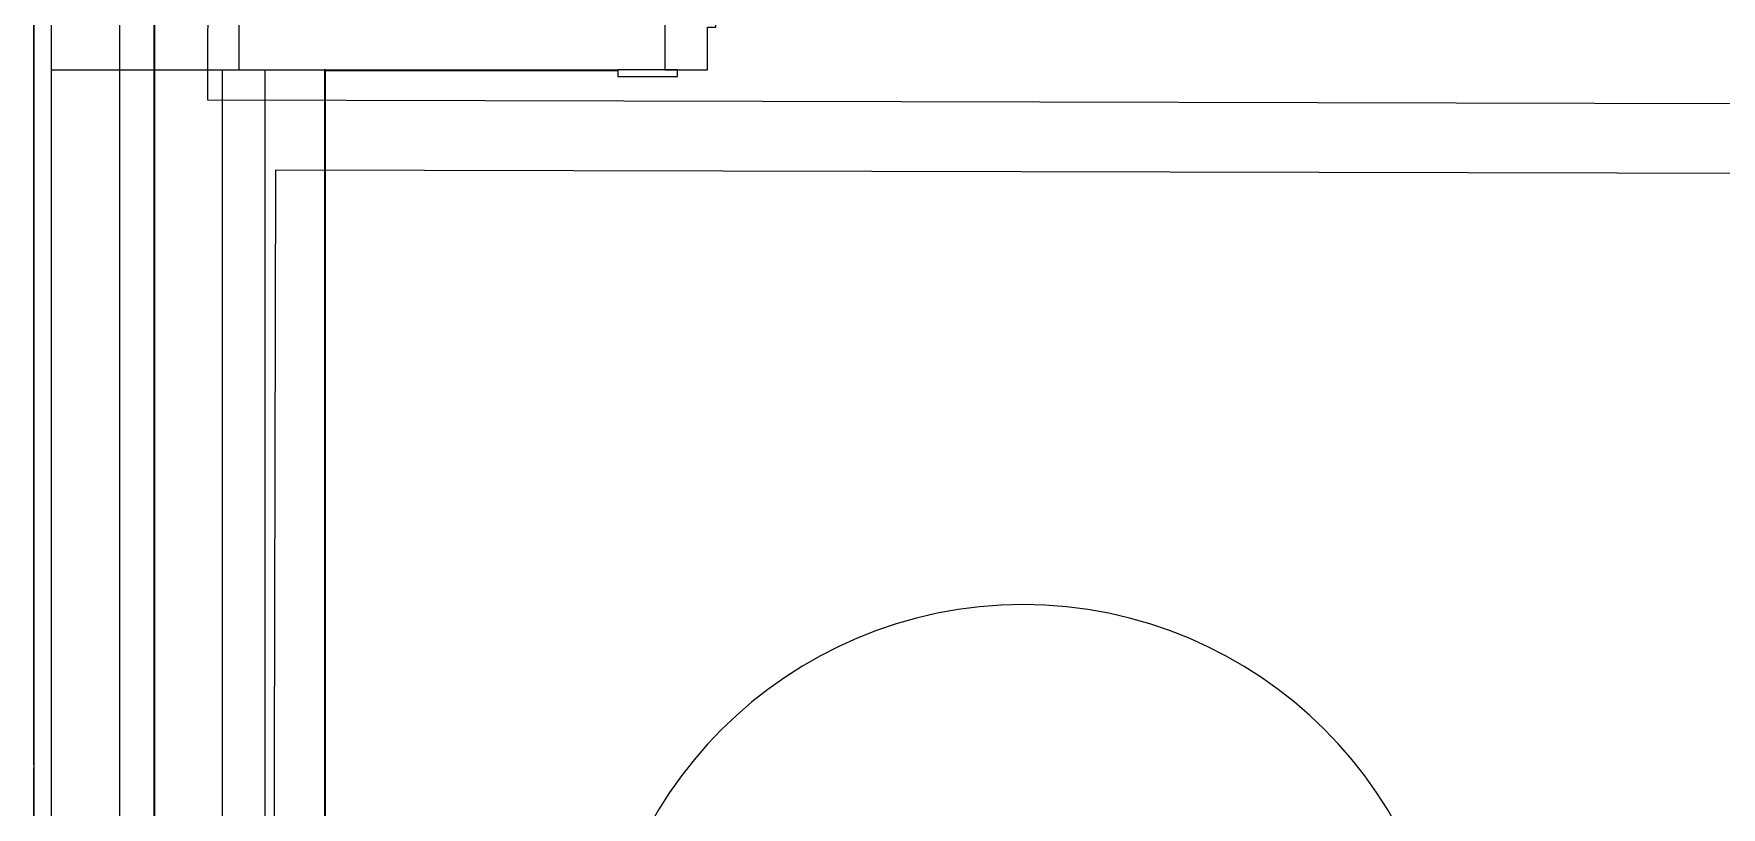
# Model space of a CAD drawing. Header units: millimetres. Extents: x -625 to 415037, y -3642 to 102118.
# Drawn here: x 107174 to 109153, y 1399 to 2306 of the extents above; entities that cross this region are included whole.
import ezdxf

# ---------------------------------------------------------------- set-up
doc = ezdxf.new("R2010")
doc.units = ezdxf.units.MM
for name, color, linetype, lineweight in [('A-AREA-IDEN', 7, 'Continuous', 9), ('A-GENM-3', 7, 'Continuous', 5), ('Оси', 7, 'Continuous', 9)]:
    doc.layers.add(name, color=color, linetype=linetype, lineweight=lineweight)
doc.layers.add('A-DOOR-FRAM-1', color=7, linetype='Continuous', lineweight=5, true_color=0xc0c0c0)

# ---------------------------------------------------------------- blocks, each defined once
blk = doc.blocks.new('Рисунок_горы - Рисунок_горы-31934381-Объем проектирования 1 этажа')
at = {"layer": 'A-GENM-3'}
for p, q in [((107109, 5509.4), (107109, 170.3)), ((107109, 1721.7), (107109, 2520.4)), ((107109, 2349.5), (107109, 2318.8)), ((107109, 1892.3), (107109, 1912.9)), ((107109, 1600.7), (107109, 1631.9)), ((107109, 1247.5), (107109, 1581.1))]:
    blk.add_line(p, q, dxfattribs=at)
for points in [[(107109, 2525.4), (107109, 2507.2), (107109, 2429.8), (107109, 2406.1)], [(107109, 2405.3), (107109, 2304), (107109, 2038.3), (107109, 1883.2)], [(107109, 2112.7), (107109, 2226), (107109, 2386), (107109, 2405.3)], [(107109, 2323.6), (107109, 2326.7), (107109, 2331), (107109, 2337.1)], [(107109, 2043.8), (107109, 2062.7), (107109, 2086.4), (107109, 2112.7)], [(107109, 1964.2), (107109, 1942.5), (107109, 1888.8), (107109, 1862.5)], [(107109, 1851.5), (107109, 1858.5), (107109, 1869.3), (107109, 1884.9)], [(107109, 1721.8), (107109, 1728.7), (107109, 1729.7), (107109, 1721.7)], [(107109, 1722), (107109, 1728.6), (107109, 1729.6), (107109, 1722)], [(107109, 1722), (107109, 1728.7), (107109, 1729.6), (107109, 1721.9)], [(107109, 1721.9), (107109, 1728.7), (107109, 1729.6), (107109, 1721.9)], [(107109, 1722.1), (107109, 1728.6), (107109, 1729.5), (107109, 1722.1)], [(107109, 1722.5), (107109, 1728.6), (107109, 1729.4), (107109, 1722.4)], [(107109, 1722.4), (107109, 1728.6), (107109, 1729.4), (107109, 1722.4)], [(107109, 1722.7), (107109, 1728.5), (107109, 1729.3), (107109, 1722.7)], [(107109, 1722.6), (107109, 1728.5), (107109, 1729.3), (107109, 1722.5)], [(107109, 1722.9), (107109, 1728.5), (107109, 1729.2), (107109, 1722.9)], [(107109, 1722.8), (107109, 1728.5), (107109, 1729.2), (107109, 1722.8)], [(107109, 1722.7), (107109, 1728.5), (107109, 1729.2), (107109, 1722.7)], [(107109, 1723.1), (107109, 1728.4), (107109, 1729.1), (107109, 1723.1)], [(107109, 1723), (107109, 1728.5), (107109, 1729.1), (107109, 1723)], [(107109, 1723.4), (107109, 1728.4), (107109, 1729), (107109, 1723.4)], [(107109, 1723.3), (107109, 1728.4), (107109, 1729), (107109, 1723.3)], [(107109, 1723.3), (107109, 1728.4), (107109, 1729), (107109, 1723.3)], [(107109, 1723.5), (107109, 1728.3), (107109, 1728.9), (107109, 1723.5)], [(107109, 1726.5), (107109, 1725.9), (107109, 1724.9), (107109, 1723.6)], [(107109, 1716.3), (107109, 1721.3), (107109, 1724.8), (107109, 1726.4)], [(107109, 1723.6), (107109, 1723.6), (107109, 1723.5), (107109, 1723.5)], [(107109, 1723.3), (107109, 1723.3), (107109, 1723.3), (107109, 1723.3)], [(107109, 1723.1), (107109, 1723.1), (107109, 1723.1), (107109, 1723.1)], [(107109, 1722.8), (107109, 1722.8), (107109, 1722.8), (107109, 1722.8)], [(107109, 1722.7), (107109, 1722.7), (107109, 1722.7), (107109, 1722.7)], [(107109, 1722.4), (107109, 1722.3), (107109, 1722.3), (107109, 1722.3)], [(107109, 1722.1), (107109, 1722.1), (107109, 1722.1), (107109, 1722.1)], [(107109, 1716.3), (107109, 1716.3), (107109, 1716.3), (107109, 1716.3)], [(107109, 1599.1), (107109, 1599.6), (107109, 1600.2), (107109, 1600.7)], [(107109, 1584.8), (107109, 1587.8), (107109, 1592.5), (107109, 1599.1)], [(107109, 1599.1), (107109, 1599.1), (107109, 1599.1), (107109, 1599.1)]]:
    blk.add_open_spline(points, degree=3, dxfattribs=at)
for points, knots in [([(107109, 2510.3), (107109, 2510.3), (107109, 2483), (107109, 2428.7), (107109, 2405.3)], [0.798561151, 0.798561151, 0.798561151, 0.798561151, 0.798561161, 0.805755396, 0.805755396, 0.805755396, 0.805755396]), ([(107109, 2337.1), (107109, 2337.1), (107109, 2349.8), (107109, 2431.6), (107109, 2444.2)], [0.5714286, 0.5714286, 0.5714286, 0.5714286, 0.5714286, 0.7142857, 0.7142857, 0.7142857, 0.7142857]), ([(107109, 2406.1), (107109, 2406.1), (107109, 2384.7), (107109, 2362.5), (107109, 2351.9)], [0.1428571, 0.1428571, 0.1428571, 0.1428571, 0.1428572, 0.2747178, 0.2747178, 0.2747178, 0.2747178]), ([(107109, 2405.3), (107109, 2405.3), (107109, 2381.5), (107109, 2144.3), (107109, 2043.8)], [0.805755396, 0.805755396, 0.805755396, 0.805755396, 0.805755406, 0.811968093, 0.811968093, 0.811968093, 0.811968093]), ([(107109, 1912.9), (107109, 1912.9), (107109, 1923.9), (107109, 1935.8), (107109, 1945.4)], [0.75, 0.75, 0.75, 0.75, 0.75, 0.8537105, 0.8537105, 0.8537105, 0.8537105]), ([(107109, 1884.9), (107109, 1884.9), (107109, 1885.4), (107109, 1885.8), (107109, 1886.2)], [0.5, 0.5, 0.5, 0.5, 0.50000001, 0.50706278, 0.50706278, 0.50706278, 0.50706278]), ([(107109, 1883.2), (107109, 1883.2), (107109, 1772), (107109, 1712.3), (107109, 1580.9)], [0.05882353, 0.05882353, 0.05882353, 0.05882353, 0.05882354, 0.11764706, 0.11764706, 0.11764706, 0.11764706]), ([(107109, 1862.5), (107109, 1862.5), (107109, 1861.9), (107109, 1861.5), (107109, 1861)], [0.125, 0.125, 0.125, 0.125, 0.12500001, 0.130504655, 0.130504655, 0.130504655, 0.130504655]), ([(107109, 1684.9), (107109, 1684.9), (107109, 1697.8), (107109, 1708.8), (107109, 1716.3)], [0.76119403, 0.76119403, 0.76119403, 0.76119403, 0.76119404, 0.767121005, 0.767121005, 0.767121005, 0.767121005]), ([(107109, 1640.8), (107109, 1640.8), (107109, 1660.5), (107109, 1675.7), (107109, 1684.9)], [0.74626866, 0.74626866, 0.74626866, 0.74626866, 0.74626867, 0.76119403, 0.76119403, 0.76119403, 0.76119403]), ([(107109, 1631.9), (107109, 1631.9), (107109, 1634.7), (107109, 1638.3), (107109, 1640.8)], [0.73134328, 0.73134328, 0.73134328, 0.73134328, 0.73134329, 0.74626866, 0.74626866, 0.74626866, 0.74626866]), ([(107109, 1580.9), (107109, 1580.9), (107109, 1528.6), (107109, 1484.2), (107109, 1440.4)], [0.11764706, 0.11764706, 0.11764706, 0.11764706, 0.11764707, 0.17647059, 0.17647059, 0.17647059, 0.17647059])]:
    blk.add_open_spline(points, degree=3, knots=knots, dxfattribs=at)
blk = doc.blocks.new('110_Дверь_СКБ_2Ст - Д-2а_п_ Из коридора на лестницу-32239107-Объем проектирования 1 этажа')
at = {"layer": 'A-DOOR-FRAM-1'}
for p, q in [((-672.5, 48), (-742.5, 48)), ((-742.5, 48), (-742.5, 40)), ((-742.5, 40), (-672.5, 40)), ((-637.5, 40), (-687.5, 40)), ((-687.5, 40), (-687.5, -40)), ((-672.5, 40), (-672.5, 48)), ((-637.5, -10), (-637.5, 40)), ((662.5, 40), (662.5, -10)), ((712.5, 40), (662.5, 40)), ((767.5, 48), (697.5, 48)), ((697.5, 48), (697.5, 40)), ((697.5, 40), (767.5, 40)), ((712.5, -40), (712.5, 40)), ((767.5, 40), (767.5, 48)), ((-627.5, -10), (-637.5, -10)), ((-627.5, -40), (-627.5, -10)), ((662.5, -10), (652.5, -10)), ((652.5, -10), (652.5, -40)), ((-672.5, -39), (-687.5, -39)), ((-687.5, -39), (-687.5, -40)), ((-672.5, -40), (-672.5, -39)), ((712.5, -39), (697.5, -39)), ((697.5, -39), (697.5, -40)), ((712.5, -40), (712.5, -39)), ((-672.5, -40), (-742.5, -40)), ((-742.5, -40), (-742.5, -48)), ((-742.5, -48), (-672.5, -48)), ((-687.5, -40), (-627.5, -40)), ((-687.5, -40), (-672.5, -40)), ((-672.5, -48), (-672.5, -40)), ((652.5, -40), (712.5, -40)), ((697.5, -40), (712.5, -40)), ((767.5, -40), (697.5, -40)), ((697.5, -40), (697.5, -48)), ((697.5, -48), (767.5, -48)), ((767.5, -48), (767.5, -40))]:
    blk.add_line(p, q, dxfattribs=at)
blk = doc.blocks.new('Марка_Помещения - Номер-25198446-Объем проектирования 1 этажа')
at = {"layer": 'A-AREA-IDEN'}
for start, end in [(360, 180), (180, 360)]:
    blk.add_arc((0, 0), 2.5, start, end, dxfattribs=at)

msp = doc.modelspace()

# ---------------------------------------------------------------- linework, layer by layer
for p, q in [((107194.7, 13.9), (107194.7, 10463.9)), ((107414.7, 2263.9), (107414.7, 10463.9)), ((107314.7, 10253.9), (107314.7, 24.4)), ((107315.7, 24.4), (107315.7, 10253.9)), ((107173.7, 2432.1), (107173.7, 2176.8)), ((107174.7, 2303.1), (107173.7, 2303.1)), ((107174.7, 2302.5), (107173.7, 2302.5)), ((107173.7, 2301.6), (107174.7, 2301.6)), ((107194.7, 2263.9), (107514.7, 2263.9)), ((107394.7, 2263.9), (107394.7, 13.9)), ((107444.7, 2263.9), (107444.7, 13.9)), ((107515.7, 2263.9), (107514.7, 2263.9)), ((107514.7, 2263.9), (107514.7, 14.9)), ((107515.7, 2263.9), (107858.7, 2263.9)), ((107515.7, 14.9), (107515.7, 2262.9)), ((107515.7, 2262.9), (107858.7, 2262.9)), ((107173.7, 2176.8), (107174.7, 2176.8)), ((107174.7, 2176.7), (107173.7, 2176.7)), ((107173.7, 2176.7), (107173.7, 1962.3)), ((107174.7, 2068.2), (107173.7, 2068.2)), ((107174.7, 2030.9), (107173.7, 2030.9)), ((107173.7, 2029.6), (107174.7, 2029.6)), ((107173.7, 1962.3), (107174.7, 1962.3)), ((107174.7, 1961.7), (107173.7, 1961.7)), ((107173.7, 1961.7), (107173.7, 1555.1)), ((107173.7, 1958.4), (107174.7, 1958.4)), ((107174.7, 1908.2), (107173.7, 1908.2)), ((107173.7, 1823.2), (107174.7, 1823.2)), ((107173.7, 1822.3), (107174.7, 1822.3)), ((107173.7, 1798.3), (107174.7, 1798.3)), ((107174.7, 1621.6), (107173.7, 1621.6)), ((107173.7, 1616.1), (107174.7, 1616.1)), ((107174.7, 1616.1), (107173.7, 1616.1)), ((107173.7, 1555.1), (107174.7, 1555.1)), ((107174.7, 1553.3), (107173.7, 1553.3)), ((107173.7, 1553.3), (107173.7, 34.9)), ((107173.7, 1511.8), (107174.7, 1511.8))]:
    msp.add_line(p, q)
at = {"flags": 128}
for points in [[(109655.5, 2223.1), (109674, 10121.1), (107396, 10126.4), (107377.5, 2228.4)], [(107452, -101.8), (109550, -106.7), (109555.3, 2141.3), (107457.3, 2146.2)]]:
    msp.add_lwpolyline(points, close=True, dxfattribs=at)
for points, knots in [([(107173.7, 2302.5), (107173.7, 2302.5), (107173.7, 2304), (107173.7, 2300.5), (107173.7, 2273.1), (107173.7, 2232.7), (107173.7, 2193.8), (107173.7, 2183), (107173.7, 2176.8)], [-2.0072799, -2.0072799, -2.0072799, -2.0072799, -2.0039584, -1.9323773, -1.8376503, -1.718064, -1.6016202, -1.482747, -1.482747, -1.482747, -1.482747]), ([(107173.7, 2176.7), (107173.7, 2182.5), (107173.7, 2193.4), (107173.7, 2231.6), (107173.7, 2272), (107173.7, 2299.3), (107173.7, 2302.8), (107173.7, 2301.6)], [-0.5739219, -0.5739219, -0.5739219, -0.5739219, -0.4618702, -0.3454264, -0.2258401, -0.1311132, -0.0608681, -0.0608681, -0.0608681, -0.0608681]), ([(107173.7, 2030.9), (107173.7, 2033.6), (107173.7, 2039.3), (107173.7, 2047.5), (107173.7, 2054), (107173.7, 2061.9), (107173.7, 2066.9), (107173.7, 2069.4), (107173.7, 2062.7), (107173.7, 2041.8), (107173.7, 2000.7), (107173.7, 1975.1), (107173.7, 1959.8), (107173.7, 1959.8), (107173.7, 1958.5), (107173.7, 1958.4), (107173.7, 1958.4)], [-1.314053, -1.314053, -1.314053, -1.314053, -1.257396, -1.183774, -1.104802, -1.027747, -0.955254, -0.896935, -0.833013, -0.751105, -0.652602, -0.534539, -0.451116, -0.365944, -0.289006, -0.275915, -0.275915, -0.275915, -0.275915]), ([(107173.7, 1961.7), (107173.7, 1960.6), (107173.7, 1958.5), (107173.7, 1957.1), (107173.7, 1959.1), (107173.7, 1959.1), (107173.7, 1974.4), (107173.7, 2000), (107173.7, 2041.1), (107173.7, 2062), (107173.7, 2068.8), (107173.7, 2066.2), (107173.7, 2061.2), (107173.7, 2053.3), (107173.7, 2046.8), (107173.7, 2038.5), (107173.7, 2032.6), (107173.7, 2029.6)], [-1.446851, -1.446851, -1.446851, -1.446851, -1.384661, -1.281093, -1.204155, -1.118982, -1.03556, -0.917496, -0.818994, -0.737085, -0.673164, -0.614845, -0.542352, -0.465296, -0.386325, -0.312703, -0.251923, -0.251923, -0.251923, -0.251923]), ([(107173.7, 1958.4), (107173.7, 1958.4), (107173.7, 1959.4), (107173.7, 1961.2), (107173.7, 1962.3)], [-0.2714299, -0.2714299, -0.2714299, -0.2714299, -0.1854375, -0.1262546, -0.1262546, -0.1262546, -0.1262546]), ([(107173.7, 1823.2), (107173.7, 1831.2), (107173.7, 1836.3), (107173.7, 1842), (107173.7, 1851.2), (107173.7, 1860.1), (107173.7, 1870.3), (107173.7, 1879.1), (107173.7, 1887.5), (107173.7, 1893.9), (107173.7, 1901.8), (107173.7, 1906.8), (107173.7, 1909.4), (107173.7, 1902.7), (107173.7, 1881.7), (107173.7, 1840.6), (107173.7, 1815), (107173.7, 1799.8), (107173.7, 1799.8), (107173.7, 1798.4), (107173.7, 1798.3), (107173.7, 1798.3)], [-1.570099, -1.570099, -1.570099, -1.570099, -1.541159, -1.501754, -1.446541, -1.382724, -1.319119, -1.257396, -1.183774, -1.104802, -1.027747, -0.955254, -0.896935, -0.833013, -0.751105, -0.652602, -0.534539, -0.451116, -0.365944, -0.289006, -0.279424, -0.279424, -0.279424, -0.279424]), ([(107173.7, 1797.5), (107173.7, 1797.5), (107173.7, 1797.6), (107173.7, 1798.9), (107173.7, 1798.9), (107173.7, 1814.2), (107173.7, 1839.8), (107173.7, 1880.8), (107173.7, 1901.8), (107173.7, 1908.5), (107173.7, 1905.9), (107173.7, 1901), (107173.7, 1893.1), (107173.7, 1886.6), (107173.7, 1878.2), (107173.7, 1869.5), (107173.7, 1859.2), (107173.7, 1850.3), (107173.7, 1841.2), (107173.7, 1835.4), (107173.7, 1830.3), (107173.7, 1822.3)], [-1.290674, -1.290674, -1.290674, -1.290674, -1.281093, -1.204155, -1.118982, -1.03556, -0.917496, -0.818994, -0.737085, -0.673164, -0.614845, -0.542352, -0.465296, -0.386325, -0.312703, -0.250979, -0.187375, -0.123558, -0.068344, -0.028939, 0, 0, 0, 0]), ([(107173.7, 1798.3), (107173.7, 1798.3), (107173.7, 1799.5), (107173.7, 1803.5), (107173.7, 1810.1), (107173.7, 1822.3)], [-0.275916, -0.275916, -0.275916, -0.275916, -0.1854375, -0.0860846, 0, 0, 0, 0]), ([(107173.7, 1821.4), (107173.7, 1809.2), (107173.7, 1802.6), (107173.7, 1798.7), (107173.7, 1797.5), (107173.7, 1797.5)], [-1.5700987, -1.5700987, -1.5700987, -1.5700987, -1.4840141, -1.3846612, -1.2941827, -1.2941827, -1.2941827, -1.2941827]), ([(107173.7, 1616.1), (107173.7, 1618.1), (107173.7, 1620.7), (107173.7, 1622.2), (107173.7, 1620.2), (107173.7, 1620.2), (107173.7, 1604.9), (107173.7, 1579.3), (107173.7, 1538.3), (107173.7, 1517.3), (107173.7, 1510.6), (107173.7, 1513.1), (107173.7, 1518.1), (107173.7, 1526), (107173.7, 1532.5), (107173.7, 1540.9), (107173.7, 1548.3), (107173.7, 1553.3), (107173.7, 1555.1)], [-1.470924, -1.470924, -1.470924, -1.470924, -1.384661, -1.281093, -1.204155, -1.118982, -1.03556, -0.917496, -0.818994, -0.737085, -0.673164, -0.614845, -0.542352, -0.465296, -0.386325, -0.312703, -0.250979, -0.216945, -0.216945, -0.216945, -0.216945]), ([(107173.7, 1511.3), (107173.7, 1511.3), (107173.7, 1511.7), (107173.7, 1516.9), (107173.7, 1537.8), (107173.7, 1578.9), (107173.7, 1604.5), (107173.7, 1619.8), (107173.7, 1619.8), (107173.7, 1621.1), (107173.7, 1621.2), (107173.7, 1621.2)], [-0.9094845, -0.9094845, -0.9094845, -0.9094845, -0.8969349, -0.8330133, -0.7511047, -0.6526024, -0.5345389, -0.4511164, -0.3659437, -0.2890059, -0.2762441, -0.2762441, -0.2762441, -0.2762441]), ([(107173.7, 1621.2), (107173.7, 1621.2), (107173.7, 1620.1), (107173.7, 1617.8), (107173.7, 1616.1)], [-0.2759159, -0.2759159, -0.2759159, -0.2759159, -0.1854375, -0.1047414, -0.1047414, -0.1047414, -0.1047414]), ([(107173.7, 1553.3), (107173.7, 1552), (107173.7, 1547.5), (107173.7, 1540.4), (107173.7, 1532.1), (107173.7, 1525.6), (107173.7, 1517.7), (107173.7, 1513), (107173.7, 1511.3), (107173.7, 1511.3)], [-1.3448374, -1.3448374, -1.3448374, -1.3448374, -1.3191194, -1.2573959, -1.1837741, -1.1048025, -1.0277466, -0.9552539, -0.9096552, -0.9096552, -0.9096552, -0.9096552])]:
    msp.add_open_spline(points, degree=3, knots=knots)
at = {"layer": 'Оси'}
msp.add_line((107274.7, -2042.3), (107274.7, 2957.7), dxfattribs=at)

# ---------------------------------------------------------------- block references
msp.add_blockref('Рисунок_горы - Рисунок_горы-31934381-Объем проектирования 1 этажа', (64.7, -136.1))
at = {"rotation": 180}
msp.add_blockref('110_Дверь_СКБ_2Ст - Д-2а_п_ Из коридора на лестницу-32239107-Объем проектирования 1 этажа', (108626.2, 2303.9), dxfattribs=at)
at = {"layer": 'A-AREA-IDEN', "xscale": 199.9999999999999, "yscale": 199.9999999999999, "zscale": 199.9999999999999}
msp.add_blockref('Марка_Помещения - Номер-25198446-Объем проектирования 1 этажа', (108333.9, 1136.5), dxfattribs=at)

doc.saveas('drawing.dxf')
